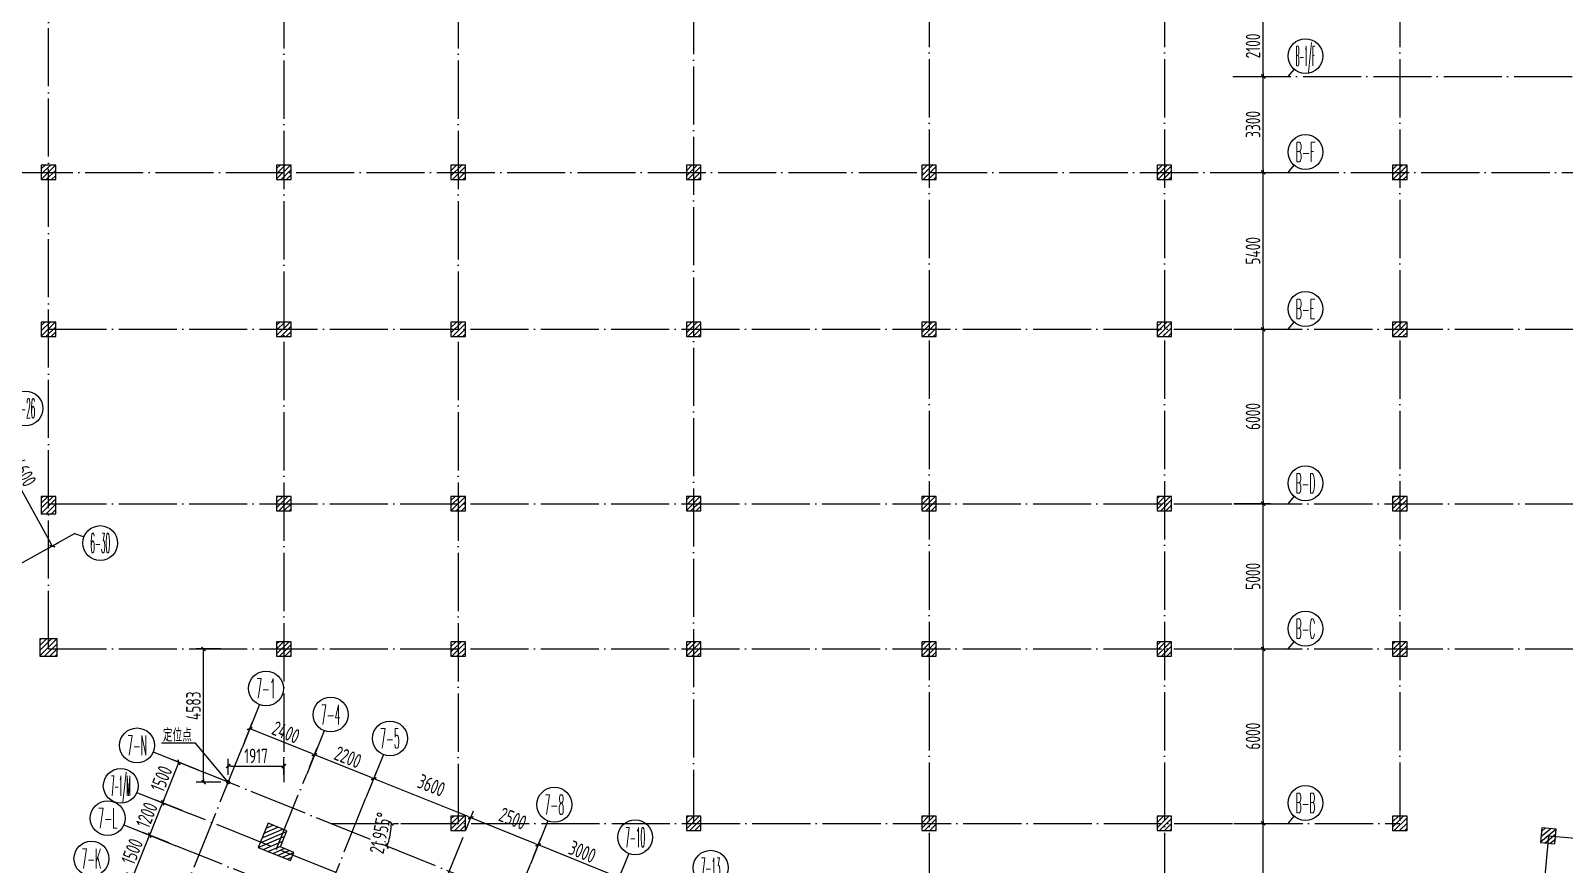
# Model space of a CAD drawing. Header units: millimetres. Extents: x 156735 to 386235, y 467499 to 703525.
# Drawn here: x 226132 to 278909, y 531585 to 560270 of the extents above; entities that cross this region are included whole.
import ezdxf
from ezdxf.enums import TextEntityAlignment as Align

# ---------------------------------------------------------------- set-up
doc = ezdxf.new("R2010")
doc.units = ezdxf.units.MM
doc.header["$LTSCALE"] = 100
doc.header["$PDMODE"] = 35
doc.header["$PDSIZE"] = 200
doc.linetypes.add('DOTE', pattern=[2.42, 2, -0.2, 0.02, -0.2])
for name, color, linetype in [('B-TEXT', 7, 'Continuous'), ('COLU', 7, 'Continuous'), ('h斜线-主楼', 7, 'Continuous'), ('h斜线-柱', 7, 'Continuous'), ('Q-AXIS', 3, 'Continuous'), ('Q-dote', 253, 'DOTE'), ('wall-主楼', 2, 'Continuous')]:
    doc.layers.add(name, color=color, linetype=linetype)
doc.styles.add('_TCH_AXIS', font='COMPLEX', dxfattribs={"bigfont": 'GBCBIG'})
doc.styles.add('COMPLEX', font='tssdeng.shx', dxfattribs={"width": 0.7, "bigfont": 'tssdchn.shx'})
doc.styles.add('TSSD_Dimension', font='Tssdeng.shx', dxfattribs={"width": 0.7, "bigfont": 'hztxt.shx'})
doc.styles.add('TSSD_REIN', font='Tssdeng.shx', dxfattribs={"width": 0.7, "bigfont": 'hztxt.shx'})
doc.dimstyles.new('TSSD_100_100', dxfattribs={"dimtxt": 300, "dimasz": 100, "dimexe": 100, "dimexo": 250, "dimgap": 100, "dimtad": 1, "dimdec": 0, "dimzin": 0, "dimdsep": 46, "dimtxsty": 'TSSD_Dimension', "dimblk": 'ARCHTICK', "dimcen": 0, "dimdle": 100, "dimclrt": 7, "dimadec": 0, "dimazin": 0, "dimtfac": 1, "dimtdec": 0, "dimtix": 1, "dimtmove": 2, "dimatfit": 3, "dimfxl": 1, "dimtolj": 1, "dimtzin": 0, "dimarcsym": 0})
doc.dimstyles.new('TSSD_100_100$0', dxfattribs={"dimtxt": 300, "dimasz": 100, "dimexe": 250, "dimexo": 250, "dimgap": 100, "dimtad": 1, "dimdec": 0, "dimzin": 0, "dimdsep": 46, "dimtxsty": 'TSSD_Dimension', "dimblk": '_tsdbk', "dimblk1": '_tsdbk', "dimblk2": '_tsdbk', "dimsah": 1, "dimcen": 0, "dimclrt": 7, "dimadec": 0, "dimazin": 0, "dimtfac": 1, "dimtdec": 0, "dimtix": 1, "dimtmove": 2, "dimatfit": 3, "dimldrblk": '_tsdbk', "dimfxl": 1, "dimtolj": 1, "dimtzin": 0, "dimarcsym": 0})
pattern_1 = [(45, (-467527.32, -323147.44), (-89.802561, 89.802561), [])]

# ---------------------------------------------------------------- blocks, each defined once
blk = doc.blocks.new('_tsdbk')
blk.add_line((-1, 0), (0, 0))
at = {"const_width": 0.5}
blk.add_lwpolyline([(-0.7, -0.7), (0.7, 0.7)], dxfattribs=at)
blk = doc.blocks.new('*D57')
at = {"layer": 'Defpoints', "color": 0}
for p in [(237939, 534534), (237671, 533870), (241010, 532524)]:
    blk.add_point(p, dxfattribs=at)
at = {"layer": 'Q-AXIS', "color": 0, "lineweight": -2}
for p, q in [((237765, 534102), (238032, 534766)), ((241185, 533225), (238032, 534497)), ((241104, 532756), (241371, 533420))]:
    blk.add_line(p, q, dxfattribs=at)
at = {"layer": 'Q-AXIS', "color": 0, "lineweight": -2, "xscale": 100, "yscale": 100, "zscale": 100}
for p, rotation in [((237939, 534534), 158.0453799604055), ((241278, 533188), 338.0453799604055)]:
    blk.add_blockref('_tsdbk', p, dxfattribs=dict(at, rotation=rotation))
at = {"layer": 'Q-AXIS', "color": 7, "insert": (239920, 534302), "char_height": 500, "attachment_point": 5, "rotation": 338.0454, "style": 'TSSD_Dimension'}
blk.add_mtext('\\A1;3600', dxfattribs=at)
blk = doc.blocks.new('*D58')
at = {"layer": 'Defpoints', "color": 0}
for p in [(224018, 546210), (226251, 542189), (226877, 542536)]:
    blk.add_point(p, dxfattribs=at)
at = {"layer": 'Q-AXIS', "color": 0, "lineweight": -2}
for p, q in [((224237, 546332), (224862, 546679)), ((224692, 546471), (226829, 542624)), ((226470, 542310), (227096, 542658))]:
    blk.add_line(p, q, dxfattribs=at)
at = {"layer": 'Q-AXIS', "color": 0, "lineweight": -2, "xscale": 100, "yscale": 100, "zscale": 100}
for p, rotation in [((224644, 546558), 119.045374030606), ((226877, 542536), 299.045374030606)]:
    blk.add_blockref('_tsdbk', p, dxfattribs=dict(at, rotation=rotation))
at = {"layer": 'Q-AXIS', "color": 7, "insert": (225904, 545066), "char_height": 500, "attachment_point": 5, "rotation": 299.0454, "style": 'TSSD_Dimension'}
blk.add_mtext('\\A1;4600', dxfattribs=at)
blk = doc.blocks.new('*D72')
at = {"layer": 'Defpoints', "color": 0}
for p in [(234847, 534966), (232930, 534412), (234847, 534412)]:
    blk.add_point(p, dxfattribs=at)
at = {"layer": 'Q-AXIS', "color": 0, "lineweight": -2}
for p, q in [((232930, 534662), (232930, 535216)), ((234847, 534662), (234847, 535216)), ((233030, 534966), (234747, 534966))]:
    blk.add_line(p, q, dxfattribs=at)
at = {"layer": 'Q-AXIS', "color": 0, "lineweight": -2, "xscale": 100, "yscale": 100, "zscale": 100, "rotation": 180}
blk.add_blockref('_tsdbk', (232930, 534966), dxfattribs=at)
at = {"layer": 'Q-AXIS', "color": 0, "lineweight": -2, "xscale": 100, "yscale": 100, "zscale": 100}
blk.add_blockref('_tsdbk', (234847, 534966), dxfattribs=at)
at = {"layer": 'Q-AXIS', "color": 7, "insert": (233888, 535316), "char_height": 500, "attachment_point": 5, "style": 'TSSD_Dimension'}
blk.add_mtext('\\A1;1917', dxfattribs=at)
blk = doc.blocks.new('*D73')
at = {"layer": 'Defpoints', "color": 0}
for p in [(233672, 536254), (233405, 535590), (235631, 534693)]:
    blk.add_point(p, dxfattribs=at)
at = {"layer": 'Q-AXIS', "color": 0, "lineweight": -2}
for p, q in [((233498, 535822), (233766, 536486)), ((235806, 535394), (233765, 536216)), ((235724, 534925), (235992, 535588))]:
    blk.add_line(p, q, dxfattribs=at)
at = {"layer": 'Q-AXIS', "color": 0, "lineweight": -2, "xscale": 100, "yscale": 100, "zscale": 100}
for p, rotation in [((233672, 536254), 158.0453799604055), ((235898, 535357), 338.0453799604055)]:
    blk.add_blockref('_tsdbk', p, dxfattribs=dict(at, rotation=rotation))
at = {"layer": 'Q-AXIS', "color": 7, "insert": (234916, 536130), "char_height": 500, "attachment_point": 5, "rotation": 338.0454, "style": 'TSSD_Dimension'}
blk.add_mtext('\\A1;2400', dxfattribs=at)
blk = doc.blocks.new('*D74')
at = {"layer": 'Defpoints', "color": 0}
for p in [(232083, 538995), (232930, 538995), (232930, 534412)]:
    blk.add_point(p, dxfattribs=at)
at = {"layer": 'Q-AXIS', "color": 0, "lineweight": -2}
for p, q in [((232680, 538995), (231833, 538995)), ((232083, 534512), (232083, 538895)), ((232680, 534412), (231833, 534412))]:
    blk.add_line(p, q, dxfattribs=at)
at = {"layer": 'Q-AXIS', "color": 0, "lineweight": -2, "xscale": 100, "yscale": 100, "zscale": 100}
for p, rotation in [((232083, 538995), 90), ((232083, 534412), 270)]:
    blk.add_blockref('_tsdbk', p, dxfattribs=dict(at, rotation=rotation))
at = {"layer": 'Q-AXIS', "color": 7, "insert": (231733, 537041), "char_height": 500, "attachment_point": 5, "rotation": 90, "style": 'TSSD_Dimension'}
blk.add_mtext('\\A1;4583', dxfattribs=at)
blk = doc.blocks.new('_AXISO')
blk.add_circle((0, 0), 0.5)
at = {"layer": 'B-TEXT', "style": 'COMPLEX', "width": 1.450893}
blk.add_attdef('A', text='', height=0.56, dxfattribs=at).set_placement((0.249375, -0.28), (0.749375, -0.28), align=Align.FIT)
blk = doc.blocks.new('*D75')
at = {"layer": 'Defpoints', "color": 0}
for p in [(230227, 532591), (231133, 532225), (230572, 530834)]:
    blk.add_point(p, dxfattribs=at)
at = {"layer": 'Q-AXIS', "color": 0, "lineweight": -2}
for p, q in [((230901, 532319), (229995, 532684)), ((229703, 531292), (230189, 532498)), ((230340, 530928), (229434, 531293))]:
    blk.add_line(p, q, dxfattribs=at)
at = {"layer": 'Q-AXIS', "color": 0, "lineweight": -2, "xscale": 100, "yscale": 100, "zscale": 100}
for p, rotation in [((230227, 532591), 68.04537995885899), ((229666, 531199), 248.045379958859)]:
    blk.add_blockref('_tsdbk', p, dxfattribs=dict(at, rotation=rotation))
at = {"layer": 'Q-AXIS', "color": 7, "insert": (229622, 532026), "char_height": 500, "attachment_point": 5, "rotation": 68.0454, "style": 'TSSD_Dimension'}
blk.add_mtext('\\A1;1500', dxfattribs=at)
blk = doc.blocks.new('*D76')
at = {"layer": 'Defpoints', "color": 0}
for p in [(230675, 533704), (231582, 533338), (231133, 532225)]:
    blk.add_point(p, dxfattribs=at)
at = {"layer": 'Q-AXIS', "color": 0, "lineweight": -2}
for p, q in [((230264, 532683), (230638, 533611)), ((231350, 533432), (230443, 533797)), ((230901, 532319), (229995, 532684))]:
    blk.add_line(p, q, dxfattribs=at)
at = {"layer": 'Q-AXIS', "color": 0, "lineweight": -2, "xscale": 100, "yscale": 100, "zscale": 100}
for p, rotation in [((230675, 533704), 68.04537995885899), ((230227, 532591), 248.045379958859)]:
    blk.add_blockref('_tsdbk', p, dxfattribs=dict(at, rotation=rotation))
at = {"layer": 'Q-AXIS', "color": 7, "insert": (230126, 533278), "char_height": 500, "attachment_point": 5, "rotation": 68.0454, "style": 'TSSD_Dimension'}
blk.add_mtext('\\A1;1200', dxfattribs=at)
blk = doc.blocks.new('*D77')
at = {"layer": 'Defpoints', "color": 0}
for p in [(231236, 535095), (232142, 534730), (231582, 533338)]:
    blk.add_point(p, dxfattribs=at)
at = {"layer": 'Q-AXIS', "color": 0, "lineweight": -2}
for p, q in [((231910, 534823), (231004, 535188)), ((230713, 533796), (231199, 535002)), ((231350, 533432), (230443, 533797))]:
    blk.add_line(p, q, dxfattribs=at)
at = {"layer": 'Q-AXIS', "color": 0, "lineweight": -2, "xscale": 100, "yscale": 100, "zscale": 100}
for p, rotation in [((231236, 535095), 68.04537995885899), ((230675, 533704), 248.045379958859)]:
    blk.add_blockref('_tsdbk', p, dxfattribs=dict(at, rotation=rotation))
at = {"layer": 'Q-AXIS', "color": 7, "insert": (230631, 534530), "char_height": 500, "attachment_point": 5, "rotation": 68.0454, "style": 'TSSD_Dimension'}
blk.add_mtext('\\A1;1500', dxfattribs=at)
blk = doc.blocks.new('*D78')
at = {"layer": 'Defpoints', "color": 0}
for p in [(236446, 532995), (236446, 532995), (238414, 532995), (238360, 532223), (238478, 532464)]:
    blk.add_point(p, dxfattribs=at)
at = {"layer": 'Q-AXIS', "color": 0, "lineweight": -2}
for p, q in [((238664, 532995), (238796, 532995)), ((238592, 532130), (238625, 532116))]:
    blk.add_line(p, q, dxfattribs=at)
blk.add_arc((236446, 532995), 2100, 340.7744, 357.271, dxfattribs=at)
at = {"layer": 'Q-AXIS', "color": 0, "lineweight": -2, "xscale": 100, "yscale": 100, "zscale": 100}
for p, rotation in [((238546, 532995), 88.63549690524393), ((238393, 532210), 249.4098830529105)]:
    blk.add_blockref('_tsdbk', p, dxfattribs=dict(at, rotation=rotation))
at = {"layer": 'Q-AXIS', "color": 7, "insert": (238164, 532662), "char_height": 500, "attachment_point": 5, "rotation": 79.0227, "style": 'TSSD_Dimension'}
blk.add_mtext('\\A1;21.955°', dxfattribs=at)
blk = doc.blocks.new('*D79')
at = {"layer": 'Defpoints', "color": 0}
for p in [(235898, 535357), (235631, 534693), (237671, 533870)]:
    blk.add_point(p, dxfattribs=at)
at = {"layer": 'Q-AXIS', "color": 0, "lineweight": -2}
for p, q in [((235724, 534925), (235992, 535588)), ((237846, 534571), (235991, 535319)), ((237765, 534102), (238032, 534766))]:
    blk.add_line(p, q, dxfattribs=at)
at = {"layer": 'Q-AXIS', "color": 0, "lineweight": -2, "xscale": 100, "yscale": 100, "zscale": 100}
for p, rotation in [((235898, 535357), 158.0453799604055), ((237939, 534534), 338.0453799604055)]:
    blk.add_blockref('_tsdbk', p, dxfattribs=dict(at, rotation=rotation))
at = {"layer": 'Q-AXIS', "color": 7, "insert": (237050, 535270), "char_height": 500, "attachment_point": 5, "rotation": 338.0454, "style": 'TSSD_Dimension'}
blk.add_mtext('\\A1;2200', dxfattribs=at)
blk = doc.blocks.new('*D89')
at = {"layer": 'Defpoints', "color": 0}
for p in [(267284, 549995), (268546, 549995), (267284, 543995)]:
    blk.add_point(p, dxfattribs=at)
at = {"layer": 'Q-AXIS', "color": 0, "lineweight": -2}
for p, q in [((267534, 549995), (268796, 549995)), ((268546, 544095), (268546, 549895)), ((267534, 543995), (268796, 543995))]:
    blk.add_line(p, q, dxfattribs=at)
at = {"layer": 'Q-AXIS', "color": 0, "lineweight": -2, "xscale": 100, "yscale": 100, "zscale": 100}
for p, rotation in [((268546, 549995), 90), ((268546, 543995), 270)]:
    blk.add_blockref('_tsdbk', p, dxfattribs=dict(at, rotation=rotation))
at = {"layer": 'Q-AXIS', "color": 7, "insert": (268196, 546995), "char_height": 500, "attachment_point": 5, "rotation": 90, "style": 'TSSD_Dimension'}
blk.add_mtext('\\A1;6000', dxfattribs=at)
blk = doc.blocks.new('*D95')
at = {"layer": 'Defpoints', "color": 0}
for p in [(243597, 532253), (243329, 531590), (246111, 530468)]:
    blk.add_point(p, dxfattribs=at)
at = {"layer": 'Q-AXIS', "color": 0, "lineweight": -2}
for p, q in [((243422, 531821), (243690, 532485)), ((246286, 531169), (243689, 532216)), ((246205, 530700), (246472, 531364))]:
    blk.add_line(p, q, dxfattribs=at)
at = {"layer": 'Q-AXIS', "color": 0, "lineweight": -2, "xscale": 100, "yscale": 100, "zscale": 100}
for p, rotation in [((243597, 532253), 158.0453799604055), ((246379, 531132), 338.0453799604055)]:
    blk.add_blockref('_tsdbk', p, dxfattribs=dict(at, rotation=rotation))
at = {"layer": 'Q-AXIS', "color": 7, "insert": (245119, 532017), "char_height": 500, "attachment_point": 5, "rotation": 338.0454, "style": 'TSSD_Dimension'}
blk.add_mtext('\\A1;3000', dxfattribs=at)
blk = doc.blocks.new('*D97')
at = {"layer": 'Defpoints', "color": 0}
for p in [(267284, 532995), (268546, 532995), (267284, 527495)]:
    blk.add_point(p, dxfattribs=at)
at = {"layer": 'Q-AXIS', "color": 0, "lineweight": -2}
for p, q in [((267534, 532995), (268796, 532995)), ((268546, 527595), (268546, 532895)), ((267534, 527495), (268796, 527495))]:
    blk.add_line(p, q, dxfattribs=at)
at = {"layer": 'Q-AXIS', "color": 0, "lineweight": -2, "xscale": 100, "yscale": 100, "zscale": 100}
for p, rotation in [((268546, 532995), 90), ((268546, 527495), 270)]:
    blk.add_blockref('_tsdbk', p, dxfattribs=dict(at, rotation=rotation))
at = {"layer": 'Q-AXIS', "color": 7, "insert": (268196, 530245), "char_height": 500, "attachment_point": 5, "rotation": 90, "style": 'TSSD_Dimension'}
blk.add_mtext('\\A1;5500', dxfattribs=at)
blk = doc.blocks.new('*D101')
at = {"layer": 'Defpoints', "color": 0}
for p in [(267284, 538995), (268546, 538995), (267284, 532995)]:
    blk.add_point(p, dxfattribs=at)
at = {"layer": 'Q-AXIS', "color": 0, "lineweight": -2}
for p, q in [((267534, 538995), (268796, 538995)), ((268546, 533095), (268546, 538895)), ((267534, 532995), (268796, 532995))]:
    blk.add_line(p, q, dxfattribs=at)
at = {"layer": 'Q-AXIS', "color": 0, "lineweight": -2, "xscale": 100, "yscale": 100, "zscale": 100}
for p, rotation in [((268546, 538995), 90), ((268546, 532995), 270)]:
    blk.add_blockref('_tsdbk', p, dxfattribs=dict(at, rotation=rotation))
at = {"layer": 'Q-AXIS', "color": 7, "insert": (268196, 535995), "char_height": 500, "attachment_point": 5, "rotation": 90, "style": 'TSSD_Dimension'}
blk.add_mtext('\\A1;6000', dxfattribs=at)
blk = doc.blocks.new('*D102')
at = {"layer": 'Defpoints', "color": 0}
for p in [(267284, 543995), (268546, 543995), (267284, 538995)]:
    blk.add_point(p, dxfattribs=at)
at = {"layer": 'Q-AXIS', "color": 0, "lineweight": -2}
for p, q in [((267534, 543995), (268796, 543995)), ((268546, 539095), (268546, 543895)), ((267534, 538995), (268796, 538995))]:
    blk.add_line(p, q, dxfattribs=at)
at = {"layer": 'Q-AXIS', "color": 0, "lineweight": -2, "xscale": 100, "yscale": 100, "zscale": 100}
for p, rotation in [((268546, 543995), 90), ((268546, 538995), 270)]:
    blk.add_blockref('_tsdbk', p, dxfattribs=dict(at, rotation=rotation))
at = {"layer": 'Q-AXIS', "color": 7, "insert": (268196, 541495), "char_height": 500, "attachment_point": 5, "rotation": 90, "style": 'TSSD_Dimension'}
blk.add_mtext('\\A1;5000', dxfattribs=at)
blk = doc.blocks.new('*D104')
at = {"layer": 'Defpoints', "color": 0}
for p in [(267284, 555395), (268546, 555395), (267284, 549995)]:
    blk.add_point(p, dxfattribs=at)
at = {"layer": 'Q-AXIS', "color": 0, "lineweight": -2}
for p, q in [((267534, 555395), (268796, 555395)), ((268546, 550095), (268546, 555295)), ((267534, 549995), (268796, 549995))]:
    blk.add_line(p, q, dxfattribs=at)
at = {"layer": 'Q-AXIS', "color": 0, "lineweight": -2, "xscale": 100, "yscale": 100, "zscale": 100}
for p, rotation in [((268546, 555395), 90), ((268546, 549995), 270)]:
    blk.add_blockref('_tsdbk', p, dxfattribs=dict(at, rotation=rotation))
at = {"layer": 'Q-AXIS', "color": 7, "insert": (268196, 552695), "char_height": 500, "attachment_point": 5, "rotation": 90, "style": 'TSSD_Dimension'}
blk.add_mtext('\\A1;5400', dxfattribs=at)
blk = doc.blocks.new('*D156')
at = {"layer": 'Defpoints', "color": 0}
for p in [(267284, 558695), (268546, 558695), (267284, 555395)]:
    blk.add_point(p, dxfattribs=at)
at = {"layer": 'Q-AXIS', "color": 0, "lineweight": -2}
for p, q in [((267534, 558695), (268796, 558695)), ((268546, 555495), (268546, 558595)), ((267534, 555395), (268796, 555395))]:
    blk.add_line(p, q, dxfattribs=at)
at = {"layer": 'Q-AXIS', "color": 0, "lineweight": -2, "xscale": 100, "yscale": 100, "zscale": 100}
for p, rotation in [((268546, 558695), 90), ((268546, 555395), 270)]:
    blk.add_blockref('_tsdbk', p, dxfattribs=dict(at, rotation=rotation))
at = {"layer": 'Q-AXIS', "color": 7, "insert": (268196, 557045), "char_height": 500, "attachment_point": 5, "rotation": 90, "style": 'TSSD_Dimension'}
blk.add_mtext('\\A1;3300', dxfattribs=at)
blk = doc.blocks.new('*D157')
at = {"layer": 'Defpoints', "color": 0}
for p in [(267284, 560795), (268546, 560795), (267284, 558695)]:
    blk.add_point(p, dxfattribs=at)
at = {"layer": 'Q-AXIS', "color": 0, "lineweight": -2}
for p, q in [((267534, 560795), (268796, 560795)), ((268546, 558795), (268546, 560695)), ((267534, 558695), (268796, 558695))]:
    blk.add_line(p, q, dxfattribs=at)
at = {"layer": 'Q-AXIS', "color": 0, "lineweight": -2, "xscale": 100, "yscale": 100, "zscale": 100}
for p, rotation in [((268546, 560795), 90), ((268546, 558695), 270)]:
    blk.add_blockref('_tsdbk', p, dxfattribs=dict(at, rotation=rotation))
at = {"layer": 'Q-AXIS', "color": 7, "insert": (268196, 559745), "char_height": 500, "attachment_point": 5, "rotation": 90, "style": 'TSSD_Dimension'}
blk.add_mtext('\\A1;2100', dxfattribs=at)
blk = doc.blocks.new('*D698')
at = {"layer": 'Defpoints', "color": 0}
for p in [(241278, 533188), (241010, 532524), (243329, 531590)]:
    blk.add_point(p, dxfattribs=at)
at = {"layer": 'Q-AXIS', "color": 0, "lineweight": -2}
for p, q in [((241104, 532756), (241371, 533420)), ((243504, 532291), (241371, 533151)), ((243422, 531821), (243690, 532485))]:
    blk.add_line(p, q, dxfattribs=at)
at = {"layer": 'Q-AXIS', "color": 0, "lineweight": -2, "xscale": 100, "yscale": 100, "zscale": 100}
for p, rotation in [((241278, 533188), 158.045379960399), ((243597, 532253), 338.045379960399)]:
    blk.add_blockref('_tsdbk', p, dxfattribs=dict(at, rotation=rotation))
at = {"layer": 'Q-AXIS', "color": 7, "insert": (242724, 533159), "char_height": 500, "attachment_point": 5, "rotation": 338.0454, "style": 'TSSD_Dimension'}
blk.add_mtext('\\A1;2500', dxfattribs=at)

msp = doc.modelspace()

# ---------------------------------------------------------------- hatches: boundary and pattern name
at = {"layer": 'h斜线-主楼'}
h = msp.add_hatch(dxfattribs=at)
h.set_pattern_fill('ANSI31', color=256, scale=40, angle=-21.95462, style=0)
h.set_pattern_definition([(23.04538, (-467527.32, -323147.44), (-49.71543, 116.864777), [])])
h.paths.add_polyline_path([(235189.1, 531991.9), (234726.5, 532182), (234950.9, 532738.4), (234300.4, 532997), (233963.9, 532162.3), (235076.9, 531713.7)])
at = {"layer": 'h斜线-柱'}
h = msp.add_hatch(dxfattribs=at)
h.set_pattern_fill('ANSI31', color=256, scale=40, style=0)
h.set_pattern_definition(pattern_1)
h.paths.add_polyline_path([(226496.5, 555144.7), (226996.5, 555144.7), (226996.5, 555644.7), (226496.5, 555644.7)])
h = msp.add_hatch(dxfattribs=at)
h.set_pattern_fill('ANSI31', color=256, scale=40, style=0)
h.set_pattern_definition(pattern_1)
h.paths.add_polyline_path([(234596.5, 555144.7), (235096.5, 555144.7), (235096.5, 555644.7), (234596.5, 555644.7)])
h = msp.add_hatch(dxfattribs=at)
h.set_pattern_fill('ANSI31', color=256, scale=40, style=0)
h.set_pattern_definition([(45, (-475627.32, -317747.44), (-89.802561, 89.802561), [])])
h.paths.add_polyline_path([(240596.5, 555144.7), (241096.5, 555144.7), (241096.5, 555644.7), (240596.5, 555644.7)])
h = msp.add_hatch(dxfattribs=at)
h.set_pattern_fill('ANSI31', color=256, scale=40, style=0)
h.set_pattern_definition([(45, (-467527.32, -317747.44), (-89.802561, 89.802561), [])])
h.paths.add_polyline_path([(248696.5, 555144.7), (249196.5, 555144.7), (249196.5, 555644.7), (248696.5, 555644.7)])
h = msp.add_hatch(dxfattribs=at)
h.set_pattern_fill('ANSI31', color=256, scale=40, style=0)
h.set_pattern_definition(pattern_1)
h.paths.add_polyline_path([(256796.5, 555144.7), (257296.5, 555144.7), (257296.5, 555644.7), (256796.5, 555644.7)])
h = msp.add_hatch(dxfattribs=at)
h.set_pattern_fill('ANSI31', color=256, scale=40, style=0)
h.set_pattern_definition(pattern_1)
h.paths.add_polyline_path([(264896.5, 555144.7), (265396.5, 555144.7), (265396.5, 555644.7), (264896.5, 555644.7)])
h = msp.add_hatch(dxfattribs=at)
h.set_pattern_fill('ANSI31', color=256, scale=40, style=0)
h.set_pattern_definition(pattern_1)
h.paths.add_polyline_path([(272996.5, 555144.7), (273496.5, 555144.7), (273496.5, 555644.7), (272996.5, 555644.7)])
h = msp.add_hatch(dxfattribs=at)
h.set_pattern_fill('ANSI31', color=256, scale=40, style=0)
h.set_pattern_definition(pattern_1)
h.paths.add_polyline_path([(226496.5, 549744.7), (226996.5, 549744.7), (226996.5, 550244.7), (226496.5, 550244.7)])
h = msp.add_hatch(dxfattribs=at)
h.set_pattern_fill('ANSI31', color=256, scale=40, style=0)
h.set_pattern_definition(pattern_1)
h.paths.add_polyline_path([(234596.5, 549744.7), (235096.5, 549744.7), (235096.5, 550244.7), (234596.5, 550244.7)])
h = msp.add_hatch(dxfattribs=at)
h.set_pattern_fill('ANSI31', color=256, scale=40, style=0)
h.set_pattern_definition([(45, (-475627.32, -323147.44), (-89.802561, 89.802561), [])])
h.paths.add_polyline_path([(240596.5, 549744.7), (241096.5, 549744.7), (241096.5, 550244.7), (240596.5, 550244.7)])
h = msp.add_hatch(dxfattribs=at)
h.set_pattern_fill('ANSI31', color=256, scale=40, style=0)
h.set_pattern_definition(pattern_1)
h.paths.add_polyline_path([(248696.5, 549744.7), (249196.5, 549744.7), (249196.5, 550244.7), (248696.5, 550244.7)])
h = msp.add_hatch(dxfattribs=at)
h.set_pattern_fill('ANSI31', color=256, scale=40, style=0)
h.set_pattern_definition(pattern_1)
h.paths.add_polyline_path([(256796.5, 549744.7), (257296.5, 549744.7), (257296.5, 550244.7), (256796.5, 550244.7)])
h = msp.add_hatch(dxfattribs=at)
h.set_pattern_fill('ANSI31', color=256, scale=40, style=0)
h.set_pattern_definition(pattern_1)
h.paths.add_polyline_path([(264896.5, 549744.7), (265396.5, 549744.7), (265396.5, 550244.7), (264896.5, 550244.7)])
h = msp.add_hatch(dxfattribs=at)
h.set_pattern_fill('ANSI31', color=256, scale=40, style=0)
h.set_pattern_definition(pattern_1)
h.paths.add_polyline_path([(272996.5, 549744.7), (273496.5, 549744.7), (273496.5, 550244.7), (272996.5, 550244.7)])
h = msp.add_hatch(dxfattribs=at)
h.set_pattern_fill('ANSI31', color=256, scale=40, style=0)
h.set_pattern_definition(pattern_1)
h.paths.add_polyline_path([(226496.5, 543644.7), (226996.5, 543644.7), (226996.5, 544244.7), (226496.5, 544244.7)])
h = msp.add_hatch(dxfattribs=at)
h.set_pattern_fill('ANSI31', color=256, scale=40, style=0)
h.set_pattern_definition(pattern_1)
h.paths.add_polyline_path([(234596.5, 543744.7), (235096.5, 543744.7), (235096.5, 544244.7), (234596.5, 544244.7)])
h = msp.add_hatch(dxfattribs=at)
h.set_pattern_fill('ANSI31', color=256, scale=40, style=0)
h.set_pattern_definition(pattern_1)
h.paths.add_polyline_path([(240596.5, 543744.7), (241096.5, 543744.7), (241096.5, 544244.7), (240596.5, 544244.7)])
h = msp.add_hatch(dxfattribs=at)
h.set_pattern_fill('ANSI31', color=256, scale=40, style=0)
h.set_pattern_definition(pattern_1)
h.paths.add_polyline_path([(248696.5, 543744.7), (249196.5, 543744.7), (249196.5, 544244.7), (248696.5, 544244.7)])
h = msp.add_hatch(dxfattribs=at)
h.set_pattern_fill('ANSI31', color=256, scale=40, style=0)
h.set_pattern_definition(pattern_1)
h.paths.add_polyline_path([(256796.5, 543744.7), (257296.5, 543744.7), (257296.5, 544244.7), (256796.5, 544244.7)])
h = msp.add_hatch(dxfattribs=at)
h.set_pattern_fill('ANSI31', color=256, scale=40, style=0)
h.set_pattern_definition(pattern_1)
h.paths.add_polyline_path([(264896.5, 543744.7), (265396.5, 543744.7), (265396.5, 544244.7), (264896.5, 544244.7)])
h = msp.add_hatch(dxfattribs=at)
h.set_pattern_fill('ANSI31', color=256, scale=40, style=0)
h.set_pattern_definition(pattern_1)
h.paths.add_polyline_path([(272996.5, 543744.7), (273496.5, 543744.7), (273496.5, 544244.7), (272996.5, 544244.7)])
h = msp.add_hatch(dxfattribs=at)
h.set_pattern_fill('ANSI31', color=256, scale=40, style=0)
h.set_pattern_definition(pattern_1)
h.paths.add_polyline_path([(226446.5, 538744.7), (227046.5, 538744.7), (227046.5, 539344.7), (226446.5, 539344.7)])
h = msp.add_hatch(dxfattribs=at)
h.set_pattern_fill('ANSI31', color=256, scale=40, style=0)
h.set_pattern_definition(pattern_1)
h.paths.add_polyline_path([(234596.5, 538744.7), (235096.5, 538744.7), (235096.5, 539244.7), (234596.5, 539244.7)])
h = msp.add_hatch(dxfattribs=at)
h.set_pattern_fill('ANSI31', color=256, scale=40, style=0)
h.set_pattern_definition(pattern_1)
h.paths.add_polyline_path([(240596.5, 538744.7), (241096.5, 538744.7), (241096.5, 539244.7), (240596.5, 539244.7)])
h = msp.add_hatch(dxfattribs=at)
h.set_pattern_fill('ANSI31', color=256, scale=40, style=0)
h.set_pattern_definition(pattern_1)
h.paths.add_polyline_path([(248696.5, 538744.7), (249196.5, 538744.7), (249196.5, 539244.7), (248696.5, 539244.7)])
h = msp.add_hatch(dxfattribs=at)
h.set_pattern_fill('ANSI31', color=256, scale=40, style=0)
h.set_pattern_definition(pattern_1)
h.paths.add_polyline_path([(256796.5, 538744.7), (257296.5, 538744.7), (257296.5, 539244.7), (256796.5, 539244.7)])
h = msp.add_hatch(dxfattribs=at)
h.set_pattern_fill('ANSI31', color=256, scale=40, style=0)
h.set_pattern_definition(pattern_1)
h.paths.add_polyline_path([(264896.5, 538744.7), (265396.5, 538744.7), (265396.5, 539244.7), (264896.5, 539244.7)])
h = msp.add_hatch(dxfattribs=at)
h.set_pattern_fill('ANSI31', color=256, scale=40, style=0)
h.set_pattern_definition(pattern_1)
h.paths.add_polyline_path([(272996.5, 538744.7), (273496.5, 538744.7), (273496.5, 539244.7), (272996.5, 539244.7)])
h = msp.add_hatch(dxfattribs=at)
h.set_pattern_fill('ANSI31', color=256, scale=40, style=0)
h.set_pattern_definition(pattern_1)
h.paths.add_polyline_path([(240596.5, 532744.7), (241096.5, 532744.7), (241096.5, 533244.7), (240596.5, 533244.7)])
h = msp.add_hatch(dxfattribs=at)
h.set_pattern_fill('ANSI31', color=256, scale=40, style=0)
h.set_pattern_definition(pattern_1)
h.paths.add_polyline_path([(248696.5, 532744.7), (249196.5, 532744.7), (249196.5, 533244.7), (248696.5, 533244.7)])
h = msp.add_hatch(dxfattribs=at)
h.set_pattern_fill('ANSI31', color=256, scale=40, style=0)
h.set_pattern_definition(pattern_1)
h.paths.add_polyline_path([(256796.5, 532744.7), (257296.5, 532744.7), (257296.5, 533244.7), (256796.5, 533244.7)])
h = msp.add_hatch(dxfattribs=at)
h.set_pattern_fill('ANSI31', color=256, scale=40, style=0)
h.set_pattern_definition(pattern_1)
h.paths.add_polyline_path([(264896.5, 532744.7), (265396.5, 532744.7), (265396.5, 533244.7), (264896.5, 533244.7)])
h = msp.add_hatch(dxfattribs=at)
h.set_pattern_fill('ANSI31', color=256, scale=40, style=0)
h.set_pattern_definition(pattern_1)
h.paths.add_polyline_path([(272996.5, 532744.7), (273496.5, 532744.7), (273496.5, 533244.7), (272996.5, 533244.7)])
h = msp.add_hatch(dxfattribs=at)
h.set_pattern_fill('ANSI31', color=256, scale=40, angle=-5.06835, style=0)
h.set_pattern_definition([(39.931646, (-467527.32, -323147.44), (-81.517904, 97.384965), [])])
h.paths.add_polyline_path([(278088.6, 532339.2), (278586.7, 532295), (278630.9, 532793), (278132.8, 532837.2)])

# ---------------------------------------------------------------- linework, layer by layer
at = {"layer": 'COLU'}
for points in [[(226496.5, 555144.7), (226996.5, 555144.7), (226996.5, 555644.7), (226496.5, 555644.7)], [(234596.5, 555144.7), (235096.5, 555144.7), (235096.5, 555644.7), (234596.5, 555644.7)], [(240596.5, 555144.7), (241096.5, 555144.7), (241096.5, 555644.7), (240596.5, 555644.7)], [(248696.5, 555144.7), (249196.5, 555144.7), (249196.5, 555644.7), (248696.5, 555644.7)], [(256796.5, 555144.7), (257296.5, 555144.7), (257296.5, 555644.7), (256796.5, 555644.7)], [(264896.5, 555144.7), (265396.5, 555144.7), (265396.5, 555644.7), (264896.5, 555644.7)], [(272996.5, 555144.7), (273496.5, 555144.7), (273496.5, 555644.7), (272996.5, 555644.7)], [(226496.5, 549744.7), (226996.5, 549744.7), (226996.5, 550244.7), (226496.5, 550244.7)], [(234596.5, 549744.7), (235096.5, 549744.7), (235096.5, 550244.7), (234596.5, 550244.7)], [(240596.5, 549744.7), (241096.5, 549744.7), (241096.5, 550244.7), (240596.5, 550244.7)], [(248696.5, 549744.7), (249196.5, 549744.7), (249196.5, 550244.7), (248696.5, 550244.7)], [(256796.5, 549744.7), (257296.5, 549744.7), (257296.5, 550244.7), (256796.5, 550244.7)], [(264896.5, 549744.7), (265396.5, 549744.7), (265396.5, 550244.7), (264896.5, 550244.7)], [(272996.5, 549744.7), (273496.5, 549744.7), (273496.5, 550244.7), (272996.5, 550244.7)], [(226496.5, 543644.7), (226996.5, 543644.7), (226996.5, 544244.7), (226496.5, 544244.7)], [(234596.5, 543744.7), (235096.5, 543744.7), (235096.5, 544244.7), (234596.5, 544244.7)], [(240596.5, 543744.7), (241096.5, 543744.7), (241096.5, 544244.7), (240596.5, 544244.7)], [(248696.5, 543744.7), (249196.5, 543744.7), (249196.5, 544244.7), (248696.5, 544244.7)], [(256796.5, 543744.7), (257296.5, 543744.7), (257296.5, 544244.7), (256796.5, 544244.7)], [(264896.5, 543744.7), (265396.5, 543744.7), (265396.5, 544244.7), (264896.5, 544244.7)], [(272996.5, 543744.7), (273496.5, 543744.7), (273496.5, 544244.7), (272996.5, 544244.7)], [(226446.5, 538744.7), (227046.5, 538744.7), (227046.5, 539344.7), (226446.5, 539344.7)], [(234596.5, 538744.7), (235096.5, 538744.7), (235096.5, 539244.7), (234596.5, 539244.7)], [(240596.5, 538744.7), (241096.5, 538744.7), (241096.5, 539244.7), (240596.5, 539244.7)], [(248696.5, 538744.7), (249196.5, 538744.7), (249196.5, 539244.7), (248696.5, 539244.7)], [(256796.5, 538744.7), (257296.5, 538744.7), (257296.5, 539244.7), (256796.5, 539244.7)], [(264896.5, 538744.7), (265396.5, 538744.7), (265396.5, 539244.7), (264896.5, 539244.7)], [(272996.5, 538744.7), (273496.5, 538744.7), (273496.5, 539244.7), (272996.5, 539244.7)], [(240596.5, 532744.7), (241096.5, 532744.7), (241096.5, 533244.7), (240596.5, 533244.7)], [(248696.5, 532744.7), (249196.5, 532744.7), (249196.5, 533244.7), (248696.5, 533244.7)], [(256796.5, 532744.7), (257296.5, 532744.7), (257296.5, 533244.7), (256796.5, 533244.7)], [(264896.5, 532744.7), (265396.5, 532744.7), (265396.5, 533244.7), (264896.5, 533244.7)], [(272996.5, 532744.7), (273496.5, 532744.7), (273496.5, 533244.7), (272996.5, 533244.7)], [(278088.6, 532339.2), (278586.7, 532295), (278630.9, 532793), (278132.8, 532837.2)]]:
    msp.add_lwpolyline(points, close=True, dxfattribs=at)
at = {"layer": 'Q-AXIS'}
for p, q in [((269402, 558694.7), (269611.5, 558939.2)), ((267534.4, 558694.7), (269402, 558694.7)), ((267534.4, 555394.7), (269402, 555394.7)), ((269402, 555394.7), (269611.5, 555639.2)), ((267534.4, 549994.7), (269402, 549994.7)), ((269402, 549994.7), (269611.5, 550239.2)), ((269402, 543994.7), (269611.5, 544239.2)), ((267534.4, 543994.7), (269402, 543994.7)), ((227655.5, 542968.7), (226251.5, 542189)), ((227655.5, 542968.7), (227964.7, 542851.2)), ((267534.4, 538994.7), (269402, 538994.7)), ((269402, 538994.7), (269611.5, 539239.2)), ((234005.3, 537079.5), (233404.9, 535590)), ((236231.3, 536182.2), (235630.9, 534692.7)), ((230349.7, 535452.1), (232142.3, 534729.5)), ((238271.8, 535359.7), (237671.3, 533870.2)), ((229788.9, 534060.9), (231581.5, 533338.3)), ((243929.4, 533079.1), (243328.9, 531589.5)), ((269402, 532994.7), (269611.5, 533239.2)), ((229340.3, 532948), (231132.9, 532225.3)), ((267534.4, 532994.7), (269402, 532994.7)), ((246711.8, 531957.5), (246111.4, 530467.9))]:
    msp.add_line(p, q, dxfattribs=at)
msp.add_lwpolyline([(232930.1, 534412), (231806.2, 535751.8), (230630.5, 535751.8)], dxfattribs=at)
at = {"layer": 'Q-AXIS', "const_width": 75}
msp.add_lwpolyline([(232895.3, 534426, 1), (232964.8, 534398, 1)], format="xyb", close=True, dxfattribs=at)
at = {"layer": 'Q-dote', "ltscale": 10}
for p, q in [((234846.5, 677819.9), (234846.6, 534412)), ((240846.5, 677819.9), (240846.5, 532994.7)), ((257046.5, 656086), (257046.5, 527494.7)), ((265146.5, 656086), (265146.5, 522996)), ((273246.5, 656086), (273246.5, 532994.7)), ((248946.5, 655836), (248946.5, 532994.7)), ((226746.5, 538994.7), (226746.5, 594394.7)), ((267497.7, 558694.7), (287346.5, 558694.7)), ((220746.5, 555394.7), (298446.5, 555394.7)), ((226746.5, 549994.7), (298446.5, 549994.7)), ((226746.5, 543994.7), (289446.5, 543994.7)), ((226251.5, 542189), (209926.2, 533122.8)), ((226746.5, 538994.7), (289446.5, 538994.7)), ((228134, 522514.1), (233404.9, 535590)), ((273734.4, 517963.6), (232142.3, 534729.5)), ((234595.2, 532123.5), (235630.9, 534692.7)), ((232400.4, 520794.3), (237671.3, 533870.2)), ((236635.7, 531301), (231581.5, 533338.3)), ((236446, 532994.7), (273246.5, 532994.7)), ((239525.9, 528842.1), (241010.2, 532524.2)), ((278359.8, 532566.1), (274209.2, 485768.4)), ((278359.8, 532566.1), (291647.3, 531387.6)), ((259652.3, 520729), (231132.9, 532225.3)), ((236337.1, 514244.6), (243328.9, 531589.5))]:
    msp.add_line(p, q, dxfattribs=at)
at = {"layer": 'wall-主楼'}
msp.add_lwpolyline([(235189.1, 531991.9), (234726.5, 532182), (234950.9, 532738.4), (234300.4, 532997), (233963.9, 532162.3), (235076.9, 531713.7)], close=True, dxfattribs=at)

# ---------------------------------------------------------------- block references
at = {"layer": 'Q-AXIS'}
ref = msp.add_blockref('_AXISO', (270002, 559394.7), dxfattribs=dict(at, xscale=1199.999999999998, yscale=1200, zscale=1200, rotation=359.9996457873818))
ref.add_attrib('A', 'B-1/F', dxfattribs={"color": 7, "height": 678.82, "rotation": 359.99965, "style": '_TCH_AXIS', "width": 0.207921}).set_placement((269662.6, 559055.3), (270341.4, 559055.3), align=Align.FIT)
ref = msp.add_blockref('_AXISO', (270002, 556094.7), dxfattribs=dict(at, xscale=1199.999999999998, yscale=1200, zscale=1200, rotation=359.9996457873818))
ref.add_attrib('A', 'B-F', dxfattribs={"color": 7, "height": 678.82, "rotation": 359.99965, "style": '_TCH_AXIS', "width": 0.328125}).set_placement((269662.6, 555755.3), (270341.4, 555755.3), align=Align.FIT)
ref = msp.add_blockref('_AXISO', (270002, 550694.7), dxfattribs=dict(at, xscale=1199.999999999998, yscale=1200, zscale=1200, rotation=359.9996457873818))
ref.add_attrib('A', 'B-E', dxfattribs={"color": 7, "height": 678.82, "rotation": 359.99965, "style": '_TCH_AXIS', "width": 0.328125}).set_placement((269662.6, 550355.3), (270341.4, 550355.3), align=Align.FIT)
ref = msp.add_blockref('_AXISO', (225952.4, 547271.4), dxfattribs=dict(at, xscale=1199.999999999998, yscale=1200, zscale=1200, rotation=359.9996457873791))
ref.add_attrib('A', '6-26', dxfattribs={"color": 7, "height": 678.82, "rotation": 359.99965, "style": '_TCH_AXIS', "width": 0.2625}).set_placement((225613, 546932), (226291.8, 546932), align=Align.FIT)
ref = msp.add_blockref('_AXISO', (270002, 544694.7), dxfattribs=dict(at, xscale=1199.999999999998, yscale=1200, zscale=1200, rotation=359.9996457873818))
ref.add_attrib('A', 'B-D', dxfattribs={"color": 7, "height": 678.82, "rotation": 359.99965, "style": '_TCH_AXIS', "width": 0.323077}).set_placement((269662.6, 544355.3), (270341.4, 544355.3), align=Align.FIT)
ref = msp.add_blockref('_AXISO', (228525.5, 542637.9), dxfattribs=dict(at, xscale=1199.999999999998, yscale=1200, zscale=1200, rotation=359.9996457873791))
ref.add_attrib('A', '6-30', dxfattribs={"color": 7, "height": 678.82, "rotation": 359.99965, "style": '_TCH_AXIS', "width": 0.265823}).set_placement((228186.1, 542298.5), (228864.9, 542298.5), align=Align.FIT)
ref = msp.add_blockref('_AXISO', (270002, 539694.7), dxfattribs=dict(at, xscale=1199.999999999998, yscale=1200, zscale=1200, rotation=359.9996457873818))
ref.add_attrib('A', 'B-C', dxfattribs={"color": 7, "height": 678.82, "rotation": 359.99965, "style": '_TCH_AXIS', "width": 0.333333}).set_placement((269662.6, 539355.3), (270341.4, 539355.3), align=Align.FIT)
ref = msp.add_blockref('_AXISO', (234229.7, 537636), dxfattribs=dict(at, xscale=1199.999999999998, yscale=1200, zscale=1200, rotation=359.9996457873818))
ref.add_attrib('A', '7-1', dxfattribs={"color": 7, "height": 678.82, "rotation": 359.99965, "style": '_TCH_AXIS', "width": 0.381818}).set_placement((233890.3, 537296.6), (234569.1, 537296.6), align=Align.FIT)
ref = msp.add_blockref('_AXISO', (236455.6, 536738.7), dxfattribs=dict(at, xscale=1199.999999999998, yscale=1200, zscale=1200, rotation=359.9996457873818))
ref.add_attrib('A', '7-4', dxfattribs={"color": 7, "height": 678.82, "rotation": 359.99965, "style": '_TCH_AXIS', "width": 0.33871}).set_placement((236116.2, 536399.3), (236795, 536399.3), align=Align.FIT)
ref = msp.add_blockref('_AXISO', (229793.2, 535676.5), dxfattribs=dict(at, xscale=1199.999999999998, yscale=1200, zscale=1200, rotation=359.9996457873791))
ref.add_attrib('A', '7-N', dxfattribs={"color": 7, "height": 678.82, "rotation": 359.99965, "style": '_TCH_AXIS', "width": 0.323077}).set_placement((229453.8, 535337.1), (230132.6, 535337.1), align=Align.FIT)
ref = msp.add_blockref('_AXISO', (238496.1, 535916.2), dxfattribs=dict(at, xscale=1199.999999999998, yscale=1200, zscale=1200, rotation=359.9996457873818))
ref.add_attrib('A', '7-5', dxfattribs={"color": 7, "height": 678.82, "rotation": 359.99965, "style": '_TCH_AXIS', "width": 0.35}).set_placement((238156.7, 535576.8), (238835.5, 535576.8), align=Align.FIT)
ref = msp.add_blockref('_AXISO', (229232.4, 534285.3), dxfattribs=dict(at, xscale=1199.999999999998, yscale=1200, zscale=1200, rotation=359.9996457873791))
ref.add_attrib('A', '7-1/M', dxfattribs={"color": 7, "height": 678.82, "rotation": 359.99965, "style": '_TCH_AXIS', "width": 0.201923}).set_placement((228893, 533945.8), (229571.8, 533945.8), align=Align.FIT)
ref = msp.add_blockref('_AXISO', (244153.7, 533635.6), dxfattribs=dict(at, xscale=1199.999999999998, yscale=1200, zscale=1200, rotation=359.9996457873818))
ref.add_attrib('A', '7-8', dxfattribs={"color": 7, "height": 678.82, "rotation": 359.99965, "style": '_TCH_AXIS', "width": 0.35}).set_placement((243814.3, 533296.2), (244493.1, 533296.2), align=Align.FIT)
ref = msp.add_blockref('_AXISO', (270002, 533694.7), dxfattribs=dict(at, xscale=1199.999999999998, yscale=1200, zscale=1200, rotation=359.9996457873818))
ref.add_attrib('A', 'B-B', dxfattribs={"color": 7, "height": 678.82, "rotation": 359.99965, "style": '_TCH_AXIS', "width": 0.323077}).set_placement((269662.6, 533355.3), (270341.4, 533355.3), align=Align.FIT)
ref = msp.add_blockref('_AXISO', (228783.8, 533172.3), dxfattribs=dict(at, xscale=1199.999999999998, yscale=1200, zscale=1200, rotation=359.9996457873791))
ref.add_attrib('A', '7-L', dxfattribs={"color": 7, "height": 678.82, "rotation": 359.99965, "style": '_TCH_AXIS', "width": 0.344262}).set_placement((228444.4, 532832.9), (229123.2, 532832.9), align=Align.FIT)
ref = msp.add_blockref('_AXISO', (246936.1, 532514), dxfattribs=dict(at, xscale=1199.999999999998, yscale=1200, zscale=1200, rotation=359.9996457873818))
ref.add_attrib('A', '7-10', dxfattribs={"color": 7, "height": 678.82, "rotation": 359.99965, "style": '_TCH_AXIS', "width": 0.28}).set_placement((246596.7, 532174.5), (247275.6, 532174.5), align=Align.FIT)
ref = msp.add_blockref('_AXISO', (228223, 531781.1), dxfattribs=dict(at, xscale=1199.999999999998, yscale=1200, zscale=1200, rotation=359.9996457873791))
ref.add_attrib('A', '7-K', dxfattribs={"color": 7, "height": 678.82, "rotation": 359.99965, "style": '_TCH_AXIS', "width": 0.323077}).set_placement((227883.6, 531441.6), (228562.4, 531441.6), align=Align.FIT)
ref = msp.add_blockref('_AXISO', (249533.1, 531467.1), dxfattribs=dict(at, xscale=1199.999999999998, yscale=1200, zscale=1200, rotation=359.9996457873818))
ref.add_attrib('A', '7-13', dxfattribs={"color": 7, "height": 678.82, "rotation": 359.99965, "style": '_TCH_AXIS', "width": 0.28}).set_placement((249193.7, 531127.7), (249872.5, 531127.7), align=Align.FIT)

# ---------------------------------------------------------------- texts
at = {"layer": 'Q-AXIS', "style": 'TSSD_REIN', "width": 0.7}
msp.add_text('定位点', height=450, dxfattribs=at).set_placement((231181, 535805.2), align=Align.CENTER)

# ---------------------------------------------------------------- dimensions: what is measured, and where the dimension line sits
at = {"layer": 'Q-AXIS'}
for base, p1, p2, angle, picture, middle in [((268546, 560794.7), (267284.4, 558694.7), (267284.4, 560794.7), 90, '*D157', (268196, 559744.7)), ((268546, 558694.7), (267284.4, 555394.7), (267284.4, 558694.7), 90, '*D156', (268196, 557044.7)), ((268546, 555394.7), (267284.4, 549994.7), (267284.4, 555394.7), 90, '*D104', (268196, 552694.7)), ((268546, 549994.7), (267284.4, 543994.7), (267284.4, 549994.7), 90, '*D89', (268196, 546994.7)), ((268546, 543994.7), (267284.4, 538994.7), (267284.4, 543994.7), 90, '*D102', (268196, 541494.7)), ((268546, 538994.7), (267284.4, 532994.7), (267284.4, 538994.7), 90, '*D101', (268196, 535994.7)), ((233672.5, 536253.8), (235630.9, 534692.7), (233404.9, 535590), 158.04538, '*D73', (234916.3, 536129.8)), ((235898.5, 535356.5), (237671.3, 533870.2), (235630.9, 534692.7), 158.04538, '*D79', (237049.5, 535269.9)), ((231236.1, 535094.8), (231581.5, 533338.3), (232142.3, 534729.5), 68.04538, '*D77', (230631.1, 534530.1)), ((230675.3, 533703.6), (231132.9, 532225.3), (231581.5, 533338.3), 68.04538, '*D76', (230126.4, 533278)), ((268546, 532994.7), (267284.4, 527494.7), (267284.4, 532994.7), 90, '*D97', (268196, 530244.7)), ((230226.7, 532590.6), (230572.1, 530834.1), (231132.9, 532225.3), 68.04538, '*D75', (229621.7, 532025.9)), ((243596.5, 532253.4), (246111.4, 530467.9), (243328.9, 531589.5), 158.04538, '*D95', (245118.6, 532017.2))]:
    dim = msp.add_linear_dim(base=base, p1=p1, p2=p2, angle=angle, dimstyle='TSSD_100_100$0', override={"dimtxt": 500}, dxfattribs=at)
    dim.commit()
    dim.dimension.update_dxf_attribs({"geometry": picture, "text_midpoint": middle})
for base, p1, p2, angle, picture, middle, dimtype in [((226877.2, 542536.5), (224018.2, 546210.5), (226251.5, 542189), 299.04537, '*D58', (225903.8, 545065.6), 160), ((232083, 538994.7), (232930.1, 534412), (232930.1, 538994.7), 90, '*D74', (231733, 537040.8), 161), ((237938.9, 534534), (241010.2, 532524.2), (237671.3, 533870.2), 158.04538, '*D57', (239919.8, 534301.5), 160), ((241277.8, 533188.1), (243328.9, 531589.5), (241010.2, 532524.2), 158.04538, '*D698', (242723.5, 533159.4), 160)]:
    dim = msp.add_linear_dim(base=base, p1=p1, p2=p2, angle=angle, dimstyle='TSSD_100_100$0', override={"dimtxt": 500}, dxfattribs=at)
    dim.commit()
    dim.dimension.update_dxf_attribs({"geometry": picture, "text_midpoint": middle, "dimtype": dimtype})
dim = msp.add_aligned_dim(p1=(232930.0588, 534412.0028), p2=(234846.5878, 534412.0028), distance=554.1839, dimstyle='TSSD_100_100$0', override={"dimtxt": 500}, dxfattribs=at)
dim.commit()
dim.dimension.update_dxf_attribs({"geometry": '*D72', "text_midpoint": (233888.3233, 535316.1867)})
dim = msp.add_angular_dim_2l(base=(238477.5743, 532464.1437), line1=((236446.0032, 532994.7073), (238360.0454, 532223.1469)), line2=((236446.0032, 532994.7073), (238414.1233, 532994.7073)), dimstyle='TSSD_100_100', override={"dimtxt": 500, "dimexe": 250, "dimblk": '_tsdbk', "dimblk1": '_tsdbk', "dimblk2": '_tsdbk', "dimsah": 1, "dimdle": 0, "dimadec": 3, "dimldrblk": '_tsdbk'}, dxfattribs=at)
dim.commit()
dim.dimension.update_dxf_attribs({"geometry": '*D78', "text_midpoint": (238163.6974, 532661.5272)})

doc.saveas('drawing.dxf')
